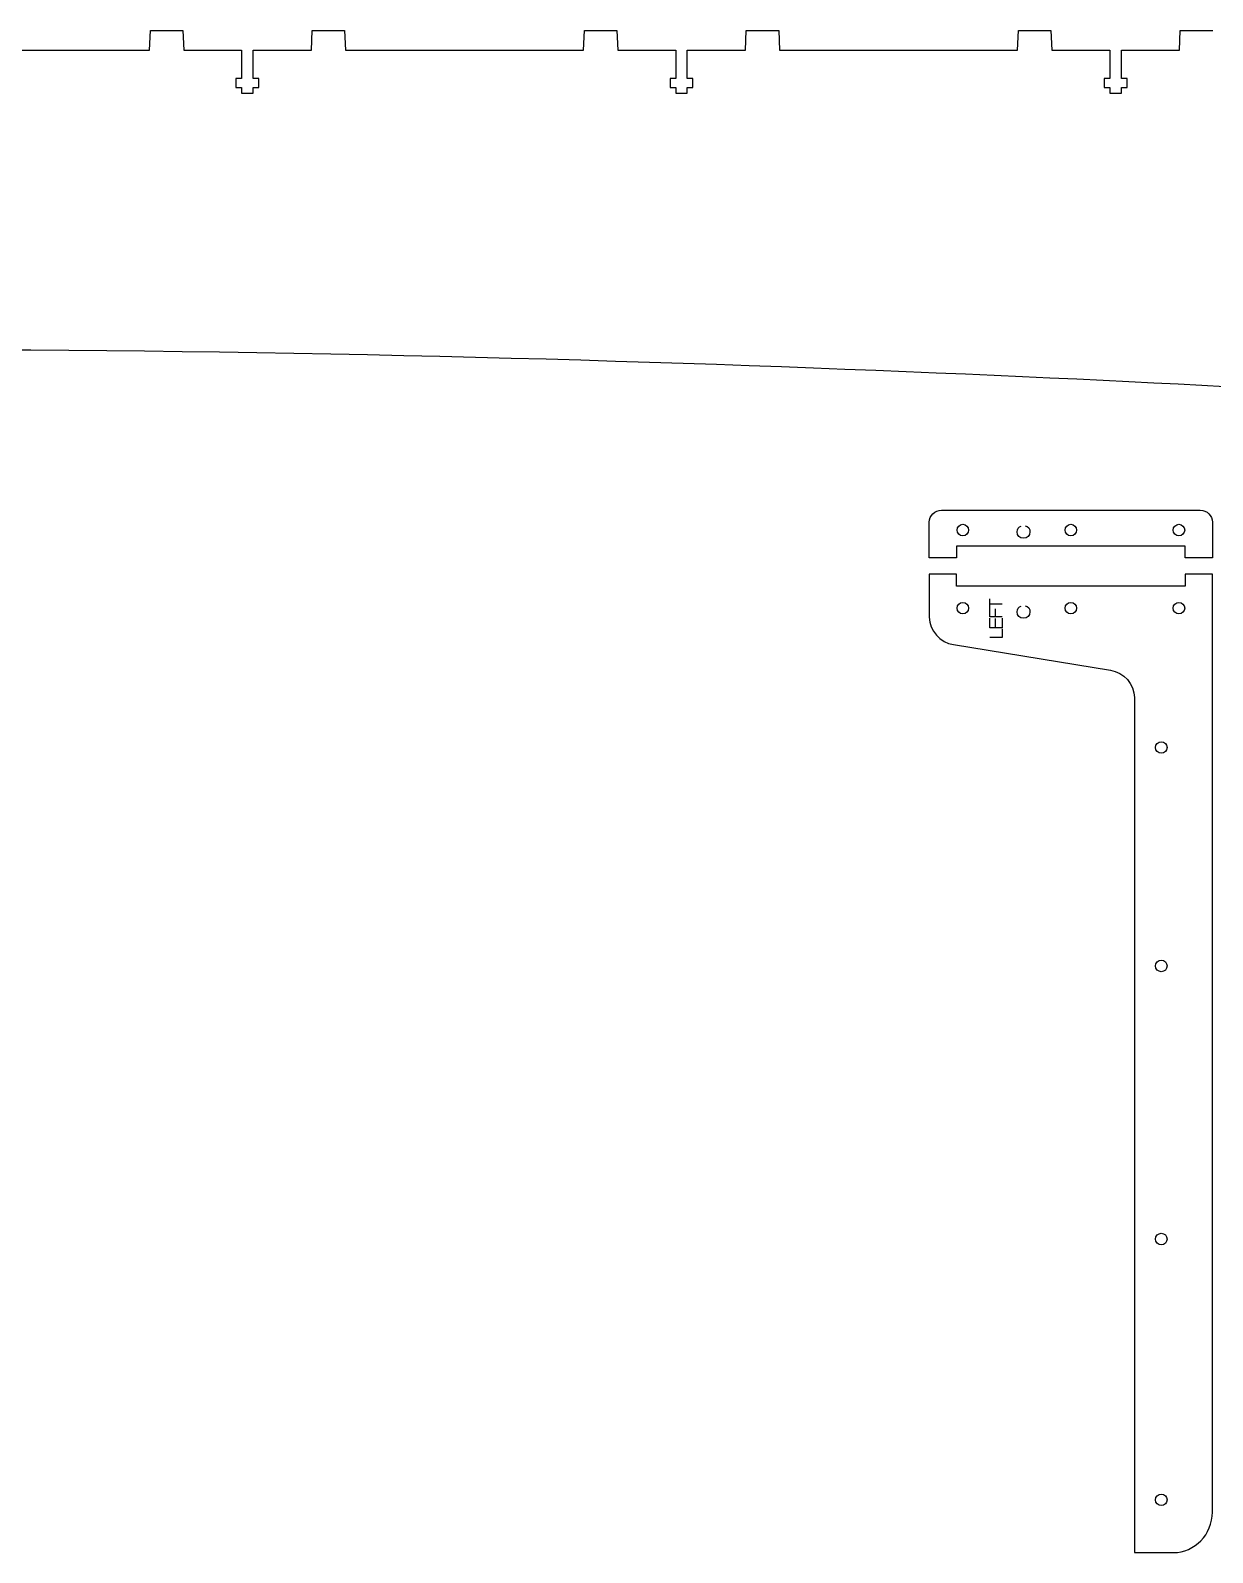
# Model space of a CAD drawing. Header units: millimetres. Extents: x -1172 to -29, y -862 to -38.
# Drawn here: x -600 to -307.7, y -414.8 to -38.4 of the extents above; entities that cross this region are included whole.
import ezdxf

# ---------------------------------------------------------------- set-up
doc = ezdxf.new("R2010")
doc.units = ezdxf.units.MM
doc.layers.add('CUTS', color=1, linetype='Continuous', true_color=0xff0000)
doc.layers.add('Text', color=5, linetype='Continuous', lineweight=0, true_color=0x0000ff)

msp = doc.modelspace()

# ---------------------------------------------------------------- linework, layer by layer
at = {"layer": 'CUTS', "color": 1, "lineweight": 25, "true_color": 0xff0000}
for p, q in [((-570.55, -43.32), (-570.35, -38.45)), ((-570.35, -38.45), (-562.31, -38.45)), ((-562.31, -38.45), (-562.11, -43.32)), ((-530.53, -43.32), (-530.33, -38.45)), ((-530.33, -38.45), (-522.31, -38.45)), ((-522.31, -38.45), (-522.11, -43.32)), ((-463.21, -43.32), (-463.01, -38.45)), ((-463.01, -38.45), (-454.97, -38.45)), ((-454.97, -38.45), (-454.77, -43.32)), ((-423.2, -43.32), (-423, -38.45)), ((-423, -38.45), (-414.97, -38.45)), ((-414.97, -38.45), (-414.77, -43.32)), ((-355.87, -43.32), (-355.67, -38.45)), ((-355.67, -38.45), (-347.63, -38.45)), ((-347.63, -38.45), (-347.43, -43.32)), ((-315.86, -43.32), (-315.66, -38.45)), ((-315.66, -38.45), (-307.63, -38.45)), ((-629.45, -43.32), (-570.55, -43.32)), ((-562.11, -43.32), (-547.77, -43.32)), ((-547.77, -43.32), (-547.77, -50.34)), ((-544.9, -50.34), (-544.9, -43.32)), ((-544.9, -43.32), (-530.53, -43.32)), ((-522.11, -43.32), (-463.21, -43.32)), ((-454.77, -43.32), (-440.43, -43.32)), ((-440.43, -43.32), (-440.43, -50.34)), ((-437.56, -50.34), (-437.56, -43.32)), ((-437.56, -43.32), (-423.2, -43.32)), ((-414.77, -43.32), (-355.87, -43.32)), ((-347.43, -43.32), (-333.09, -43.32)), ((-333.09, -43.32), (-333.09, -50.34)), ((-330.22, -50.34), (-330.22, -43.32)), ((-330.22, -43.32), (-315.86, -43.32)), ((-547.77, -50.34), (-549.17, -50.34)), ((-549.17, -50.34), (-549.17, -52.54)), ((-549.17, -52.54), (-547.77, -52.54)), ((-547.77, -52.54), (-547.77, -53.98)), ((-543.5, -50.34), (-544.9, -50.34)), ((-544.9, -53.98), (-544.9, -52.54)), ((-544.9, -52.54), (-543.5, -52.54)), ((-543.5, -52.54), (-543.5, -50.34)), ((-440.43, -50.34), (-441.83, -50.34)), ((-441.83, -50.34), (-441.83, -52.54)), ((-441.83, -52.54), (-440.43, -52.54)), ((-440.43, -52.54), (-440.43, -53.98)), ((-436.16, -50.34), (-437.56, -50.34)), ((-437.56, -53.98), (-437.56, -52.54)), ((-437.56, -52.54), (-436.16, -52.54)), ((-436.16, -52.54), (-436.16, -50.34)), ((-333.09, -50.34), (-334.49, -50.34)), ((-334.49, -50.34), (-334.49, -52.54)), ((-334.49, -52.54), (-333.09, -52.54)), ((-333.09, -52.54), (-333.09, -53.98)), ((-328.82, -50.34), (-330.22, -50.34)), ((-330.22, -53.98), (-330.22, -52.54)), ((-330.22, -52.54), (-328.82, -52.54)), ((-328.82, -52.54), (-328.82, -50.34)), ((-547.77, -53.98), (-544.9, -53.98)), ((-440.43, -53.98), (-437.56, -53.98)), ((-333.09, -53.98), (-330.22, -53.98))]:
    msp.add_line(p, q, dxfattribs=at)
for points in [[(-374.72, -157.07), (-310.72, -157.07), (-310.72, -157.07)], [(-307.72, -160.07), (-307.72, -168.89), (-314.42, -168.89), (-314.42, -165.94), (-371.02, -165.94), (-371.02, -168.89), (-377.72, -168.89), (-377.72, -165.98), (-377.72, -160.07)], [(-314.42, -172.89), (-314.42, -175.84), (-371.02, -175.84), (-371.02, -172.89), (-377.72, -172.89), (-377.72, -172.89), (-377.72, -183.51)], [(-307.72, -404.8), (-307.72, -172.89), (-314.42, -172.89), (-314.42, -172.89)], [(-371.77, -190.29), (-332.95, -196.64)], [(-327, -203.42), (-327, -211.02), (-327, -414.8)]]:
    msp.add_lwpolyline(points, dxfattribs=at)
for points in [[(-628.32, -117.37), (-425.92, -117.37), (-232.89, -130.65), (-232.89, -130.65)], [(-377.72, -160.07), (-377.72, -158.42), (-376.37, -157.07), (-374.72, -157.07)], [(-310.72, -157.07), (-309.07, -157.07), (-307.72, -158.42), (-307.72, -160.07)], [(-370.87, -161.99), (-370.87, -161.2), (-370.23, -160.56), (-369.44, -160.56)], [(-369.44, -160.56), (-368.66, -160.56), (-368.02, -161.2), (-368.02, -161.99)], [(-344.14, -161.99), (-344.14, -161.2), (-343.51, -160.56), (-342.72, -160.56)], [(-342.72, -160.56), (-341.93, -160.56), (-341.29, -161.2), (-341.29, -161.99)], [(-317.42, -161.99), (-317.42, -161.2), (-316.78, -160.56), (-315.99, -160.56)], [(-315.99, -160.56), (-315.21, -160.56), (-314.57, -161.2), (-314.57, -161.99)], [(-369.44, -163.41), (-370.23, -163.41), (-370.87, -162.77), (-370.87, -161.99)], [(-368.02, -161.99), (-368.02, -162.77), (-368.66, -163.41), (-369.44, -163.41)], [(-342.72, -163.41), (-343.51, -163.41), (-344.14, -162.77), (-344.14, -161.99)], [(-341.29, -161.99), (-341.29, -162.77), (-341.93, -163.41), (-342.72, -163.41)], [(-315.99, -163.41), (-316.78, -163.41), (-317.42, -162.77), (-317.42, -161.99)], [(-314.57, -161.99), (-314.57, -162.77), (-315.21, -163.41), (-315.99, -163.41)], [(-370.87, -181.3), (-370.87, -180.52), (-370.23, -179.88), (-369.44, -179.88)], [(-369.44, -179.88), (-368.66, -179.88), (-368.02, -180.52), (-368.02, -181.3)], [(-344.14, -181.3), (-344.14, -180.52), (-343.51, -179.88), (-342.72, -179.88)], [(-342.72, -179.88), (-341.93, -179.88), (-341.29, -180.52), (-341.29, -181.3)], [(-317.42, -181.3), (-317.42, -180.52), (-316.78, -179.88), (-315.99, -179.88)], [(-315.99, -179.88), (-315.21, -179.88), (-314.57, -180.52), (-314.57, -181.3)], [(-377.72, -183.51), (-377.72, -186.81), (-375.04, -189.86), (-371.77, -190.29)], [(-369.44, -182.73), (-370.23, -182.73), (-370.87, -182.09), (-370.87, -181.3)], [(-368.02, -181.3), (-368.02, -182.09), (-368.66, -182.73), (-369.44, -182.73)], [(-342.72, -182.73), (-343.51, -182.73), (-344.14, -182.09), (-344.14, -181.3)], [(-341.29, -181.3), (-341.29, -182.09), (-341.93, -182.73), (-342.72, -182.73)], [(-315.99, -182.73), (-316.78, -182.73), (-317.42, -182.09), (-317.42, -181.3)], [(-314.57, -181.3), (-314.57, -182.09), (-315.21, -182.73), (-315.99, -182.73)], [(-332.95, -196.64), (-329.68, -197.07), (-327, -200.12), (-327, -203.42)], [(-321.78, -215.74), (-321.78, -214.95), (-321.15, -214.32), (-320.36, -214.32)], [(-320.36, -214.32), (-319.57, -214.32), (-318.93, -214.95), (-318.93, -215.74)], [(-320.36, -217.17), (-321.15, -217.17), (-321.78, -216.53), (-321.78, -215.74)], [(-318.93, -215.74), (-318.93, -216.53), (-319.57, -217.17), (-320.36, -217.17)], [(-321.78, -269.75), (-321.78, -268.96), (-321.15, -268.33), (-320.36, -268.33)], [(-320.36, -271.18), (-321.15, -271.18), (-321.78, -270.54), (-321.78, -269.75)], [(-320.36, -268.33), (-319.57, -268.33), (-318.93, -268.96), (-318.93, -269.75)], [(-318.93, -269.75), (-318.93, -270.54), (-319.57, -271.18), (-320.36, -271.18)], [(-321.78, -337.28), (-321.78, -336.5), (-321.15, -335.86), (-320.36, -335.86)], [(-320.36, -338.71), (-321.15, -338.71), (-321.78, -338.07), (-321.78, -337.28)], [(-320.36, -335.86), (-319.57, -335.86), (-318.93, -336.5), (-318.93, -337.28)], [(-318.93, -337.28), (-318.93, -338.07), (-319.57, -338.71), (-320.36, -338.71)], [(-321.78, -401.76), (-321.78, -400.97), (-321.15, -400.33), (-320.36, -400.33)], [(-320.36, -403.18), (-321.15, -403.18), (-321.78, -402.54), (-321.78, -401.76)], [(-320.36, -400.33), (-319.57, -400.33), (-318.93, -400.97), (-318.93, -401.76)], [(-318.93, -401.76), (-318.93, -402.54), (-319.57, -403.18), (-320.36, -403.18)], [(-317.36, -414.8), (-312.06, -414.8), (-307.72, -410.3), (-307.72, -404.8)], [(-327, -414.8), (-327, -414.8), (-322.66, -414.8), (-317.36, -414.8)]]:
    msp.add_open_spline(points, degree=3, dxfattribs=at)
at = {"layer": 'Text', "color": 5, "lineweight": 25, "true_color": 0x0000ff}
for points in [[(-362.77, -181.65), (-362.77, -179.02)], [(-359.72, -180.33), (-362.77, -180.33)], [(-359.72, -183.46), (-362.77, -183.46), (-362.77, -181.32)], [(-359.72, -183.73), (-359.72, -186.12), (-362.77, -186.12), (-362.77, -183.75)], [(-361.35, -183.46), (-361.35, -181.44)], [(-361.35, -186.12), (-361.35, -183.85)], [(-359.72, -186.42), (-359.72, -188.56), (-362.77, -188.56)]]:
    msp.add_lwpolyline(points, dxfattribs=at)
for points in [[(-355.98, -162.44), (-355.98, -161.72), (-355.69, -161.15), (-355.03, -160.99)], [(-354.03, -160.92), (-353.23, -161.01), (-352.82, -161.74), (-352.82, -162.44)], [(-354.4, -164), (-355.4, -164), (-355.98, -163.3), (-355.98, -162.44)], [(-352.82, -162.44), (-352.82, -163.3), (-353.4, -164), (-354.4, -164)], [(-355.98, -182.22), (-355.98, -181.51), (-355.69, -180.94), (-355.03, -180.78)], [(-354.4, -183.79), (-355.4, -183.79), (-355.98, -183.09), (-355.98, -182.22)], [(-352.82, -182.22), (-352.82, -183.09), (-353.4, -183.79), (-354.4, -183.79)], [(-354.03, -180.71), (-353.23, -180.8), (-352.82, -181.53), (-352.82, -182.22)]]:
    msp.add_open_spline(points, degree=3, dxfattribs=at)

doc.saveas('drawing.dxf')
